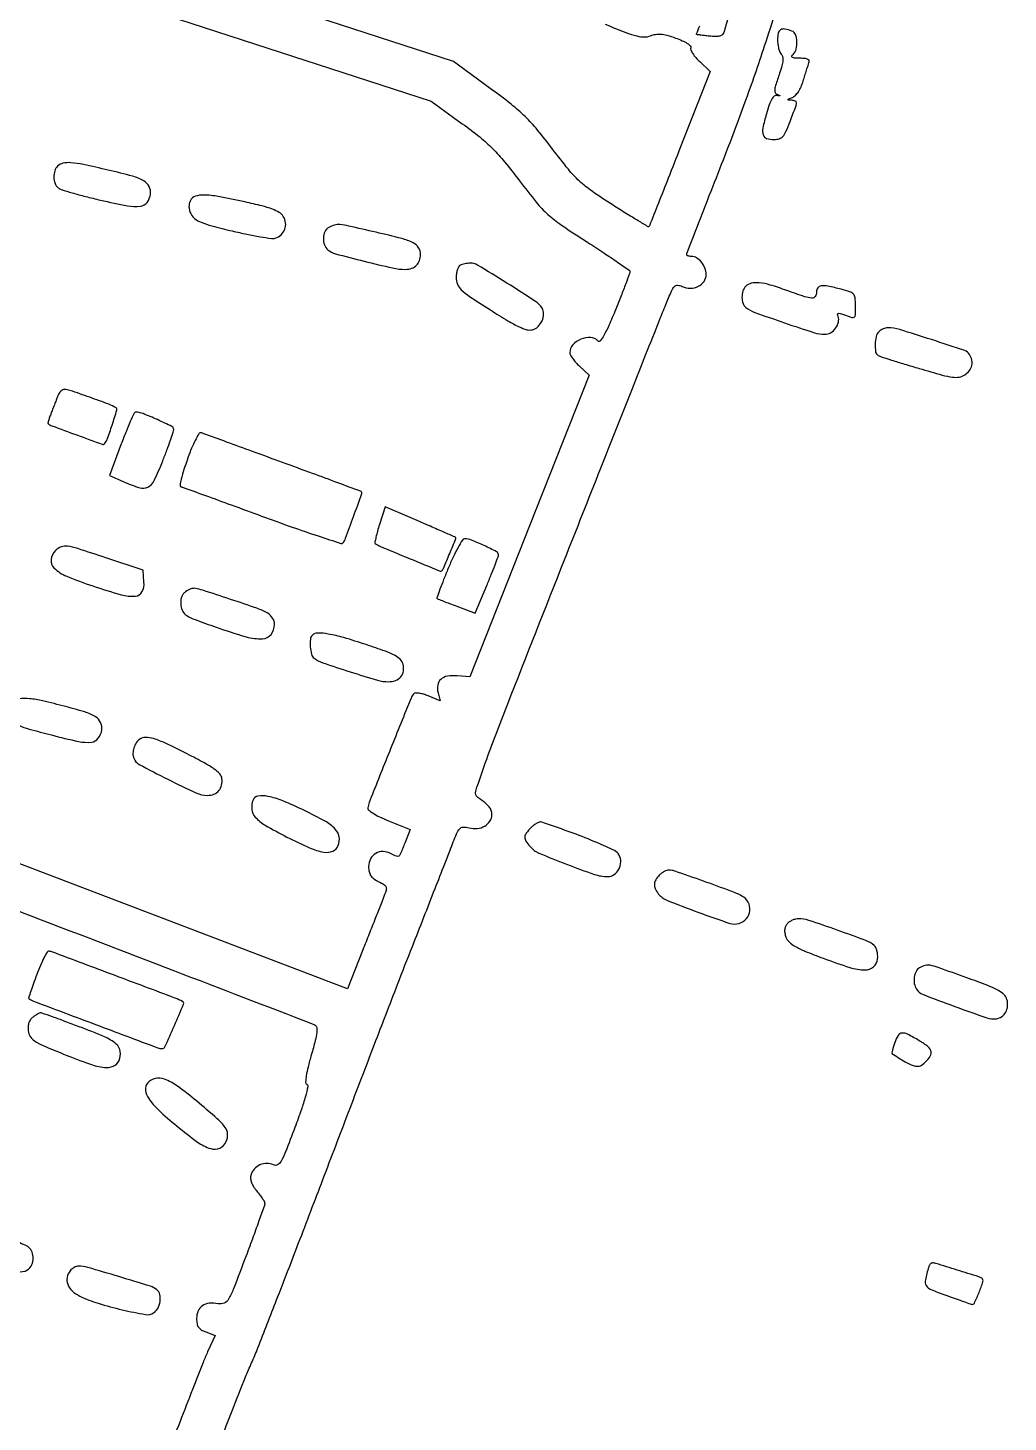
# Model space of a CAD drawing. Header units: metres. Extents: x 244 to 6504, y 133 to 4776.
# Drawn here: x 2224.8 to 2424.9, y 2975 to 3259.5 of the extents above; entities that cross this region are included whole.
import ezdxf

# ---------------------------------------------------------------- set-up
doc = ezdxf.new("R2010")
doc.units = ezdxf.units.M
doc.header["$MEASUREMENT"] = 0

msp = doc.modelspace()

# ---------------------------------------------------------------- linework, layer by layer
for points in [[(2417.15, 4385.34, 0.000003), (2246.3, 4080.82, 0.000001), (2074.73, 3775.01, 0.023956), (2073.04, 3771.63, 0.013766), (2072.25, 3769.69, 0.00035), (2068.91, 3760.81, 0.000748), (2065.01, 3750.38, 0.00051), (2060.61, 3738.51, -0.002034), (2053.66, 3719.92, -0.009158), (2049.35, 3709.15, -0.010696), (2044.96, 3699.33, -0.003491), (2038.08, 3685.02, -0.00099), (2033.73, 3676.19, -0.001638), (2030.03, 3668.76, -0.000121), (2026.68, 3662.11, -0.283312), (2026.5, 3662, -0.093472), (2026.26, 3662.05, -0.000019), (2015.13, 3666.4, -0.000419), (2002.8, 3671.24, -0.000254), (1988.21, 3676.98, 0.000593)], [(2390.74, 4302.36, -0.000001), (2436.6, 4383.87, -0.253439)], [(2985.13, 3282.36, 0.000001), (3054.44, 3256.15, 0.000001), (3117.63, 3232.25, 0.000001), (3170.61, 3212.21, 0.000007)], [(5649.78, 2908.29, -0.000001), (5592.12, 2927.27, -0.000136)], [(1770.95, 4232.21, -0.000001), (1756.31, 4203.53, -0.092463)], [(2661.8, 3304.26, -0.000001), (2697.55, 3290.75, -0.000089)], [(2166.88, 2385.74, -0.000003), (2059.01, 2428.09, -0.099946)], [(3110.93, 3253.38, 0.000013), (3012.15, 3290.74, 0.000016), (2894.73, 3335.15, 0.000013), (2769.32, 3382.57, -0.00051), (2533.81, 3471.88, -0.000503), (2297.42, 3562.08, -0.000023), (2063.26, 3651.71, -0.089134), (2058.39, 3654.65, -0.252954), (2058.24, 3655.06, -0.00055), (2059.22, 3661.9, -0.003408), (2060.39, 3669.64, -0.002087), (2061.88, 3678.76), (2065.84, 3702.46), (2077.4, 3733.66), (2088.96, 3764.86), (2106.7, 3796.48, 0.000002), (2119.15, 3818.66), (2165.06, 3900.45)], [(2809.66, 3348.58, -0.000003), (2861.11, 3329.19, -0.000175)], [(1593.92, 2905.57, -0.000004), (1514.48, 2912.51, -0.000011), (1436.43, 2919.33, -0.007054)], [(3277.66, 3166.01, -0.000003), (3312.3, 3149.56, -0.000078)], [(1818.98, 2759.08, 0.000018), (1857.04, 2862.14, 0.000008), (1895.3, 2965.72, 0.303576)], [(1962.55, 2966.54, 0.00014), (1986.93, 2957.13, 0.000002), (2009.06, 2948.59, 0.092301)], [(1716.95, 2894.91, -0.000001), (1705.81, 2895.88, -0.000045)], [(2910.82, 2101.23, -0.000002), (2871.64, 2116.15, -0.08954)], [(1951.87, 3366.09, 0.000005), (1933.29, 3373.24, 0.001731)], [(1990.24, 3232.56, -0.000403), (1999.92, 3229.14, -0.001908), (2009.56, 3225.69, -0.00317), (2017.65, 3222.7, -0.000408), (2024.81, 3219.99, -0.370469), (2024.97, 3219.7, -0.034515), (2024.36, 3217.6, -0.000127), (2015.64, 3193.62, -0.000046), (2006.7, 3169.03, -0.098502), (2006.28, 3168.35, -0.288551), (2005.72, 3168.19, -0.000014), (1946.16, 3186.27, -0.000153)], [(2381.83, 3308.25, 0.000012), (2373.26, 3279.92, 0.07358)], [(1989.74, 2610.17, -0.000005), (1937.37, 2630.58, -0.000013)], [(2192.86, 3281.57, -0.00019), (2224.54, 3271.35, -0.000341), (2250.55, 3262.92), (2307.1, 3244.56), (2313.48, 3239.94, -0.013242), (2317.03, 3237.23, -0.026295), (2319.66, 3234.87, -0.024801), (2322.12, 3232.15, -0.010491), (2325.16, 3228.28, 0.009615), (2328.58, 3223.91, 0.038369), (2330.92, 3221.45, 0.03454), (2333.72, 3219.25, 0.006779), (2339.07, 3215.73, -0.003836), (2342.37, 3213.58, -0.006146), (2345.15, 3211.7, -0.001786), (2347.53, 3210.03, -0.243367), (2347.68, 3209.73, -0.089612), (2347.62, 3209.36, -0.001245), (2346.83, 3207.27, -0.003447), (2345.89, 3204.85, -0.002257), (2344.78, 3202.07, -0.00653), (2343.39, 3198.76, -0.024579), (2342.39, 3196.75, -0.040208), (2341.64, 3195.63, -0.448295), (2341.17, 3195.61, 0.184193), (2339.64, 3196.29, 0.112219), (2337.66, 3195.96, 0.112426), (2336.03, 3194.81, 0.185267), (2335.43, 3193.25, 0.124751), (2335.55, 3192.75, 0.029781), (2336.01, 3192.02, 0.028788), (2336.64, 3191.23, 0.025005), (2337.39, 3190.47), (2339.36, 3188.67), (2327.2, 3157.88), (2315.03, 3127.09), (2312.43, 3127.3, 0.061499), (2310.44, 3127.22, 0.141907), (2309.09, 3126.57, 0.172767), (2308.46, 3125.41, 0.10128), (2308.53, 3123.82), (2308.94, 3122.18), (2306.53, 3123.19, 0.025102), (2305.57, 3123.54, 0.034545), (2304.67, 3123.74, 0.036972), (2303.95, 3123.8, 0.206367), (2303.6, 3123.66, 0.095664), (2303.02, 3122.77, 0.000433), (2298.85, 3112.43, 0.000934), (2294.88, 3102.52, 0.04077), (2294.22, 3100.38, 0.277647), (2294.38, 3099.91, 0.035413), (2295.27, 3099.26, 0.030306), (2296.61, 3098.52, 0.014518), (2298.43, 3097.73), (2302.82, 3095.95), (2301.8, 3093.3, -0.004121), (2300.89, 3091.03, -0.125812), (2300.53, 3090.54, -0.27599), (2300.07, 3090.48, -0.024449), (2298.97, 3091, 0.112362), (2297.33, 3091.45, 0.141627), (2295.81, 3091.08, 0.144949), (2294.75, 3089.97, 0.119583), (2294.36, 3088.37, 0.050093), (2294.46, 3087.35, 0.095655), (2294.77, 3086.59, 0.089113), (2295.36, 3085.96, 0.039112), (2296.33, 3085.36, -0.021585), (2297.57, 3084.65, -0.184931), (2297.94, 3084.16, -0.151901), (2297.92, 3083.48, -0.013263), (2297.32, 3081.87, 0.000898), (2296.76, 3080.44, 0.000159), (2295.7, 3077.77, 0.000173), (2294.47, 3074.64, 0.000155), (2293.19, 3071.41), (2290.05, 3063.42), (2221.42, 3089.62)], [(2263.32, 2969.11, -0.001482), (2266.53, 2977.37, -0.001174), (2269.26, 2984.29, -0.011922), (2270.47, 2987.13, 0.013063), (2271.77, 2990.19, 0.000708), (2275.58, 2999.96, 0.001103), (2280.08, 3011.6, 0.000805), (2285.03, 3024.56, -0.000452), (2290.25, 3038.25, -0.000434), (2295.57, 3052.13, -0.000429), (2300.28, 3064.36, -0.001567), (2303.3, 3072.11, 0.000178), (2305.64, 3078.06, 0.000189), (2307.92, 3083.89, 0.00018), (2309.89, 3088.91, 0.000875), (2310.99, 3091.76, -0.005202), (2312.31, 3095.06, -0.079232), (2312.95, 3096.11, -0.215909), (2313.68, 3096.45, -0.073463), (2314.86, 3096.29, 0.097054), (2316.51, 3096.15, 0.102625), (2318.05, 3096.65, 0.11524), (2319.13, 3097.66, 0.149879), (2319.53, 3098.95, 0.081944), (2319.39, 3099.82, 0.089382), (2318.97, 3100.57, 0.056414), (2318.15, 3101.37, 0.014628), (2316.67, 3102.46, -0.332519), (2316.21, 3103.8, -0.008203), (2318.46, 3110.3, -0.006398), (2322.75, 3121.62, -0.000527), (2334.33, 3150.96, -0.000084), (2341.7, 3169.55, -0.000122), (2348.19, 3185.93, -0.000059), (2353.72, 3199.85, -0.002152), (2355.01, 3203.05, -0.006316), (2356.17, 3205.8, -0.081601), (2356.77, 3206.73, -0.229213), (2357.42, 3206.99, -0.090091), (2358.37, 3206.75, 0.107979), (2360.03, 3206.39, 0.114869), (2361.65, 3206.77, 0.127609), (2362.82, 3207.78, 0.15188), (2363.25, 3209.17, 0.094084), (2363, 3210.47, 0.077658), (2362.29, 3211.69, 0.082971), (2361.29, 3212.57, 0.139501), (2360.22, 3212.87, -0.033993), (2359.86, 3212.9, -0.051942), (2359.55, 3212.97, -0.067521), (2359.34, 3213.08, -0.244087), (2359.28, 3213.21, -0.092288), (2359.32, 3213.47, -0.000094), (2361.47, 3219.04, -0.000923), (2363.89, 3225.26, -0.000567), (2366.76, 3232.59, 0.006467), (2371.22, 3244.38, 0.007318), (2375.18, 3255.8, 0.005088), (2379.81, 3270.3, 0.001405)], [(2342.63, 3260.24, 0.0051), (2346.85, 3258.56, 0.029742), (2349.13, 3257.84, 0.059637), (2350.65, 3257.64, 0.101125), (2351.9, 3257.88, -0.057913), (2352.93, 3258.17, -0.06291), (2353.98, 3258.21, -0.046119), (2355.24, 3257.98, -0.015979), (2357.01, 3257.42, -0.019412), (2358.37, 3256.88, -0.040028), (2359.38, 3256.33, -0.054173), (2360, 3255.82, -0.281996), (2360.09, 3255.41, 0.192227), (2360.12, 3254.97, 0.036107), (2360.52, 3254.24, 0.03396), (2361.15, 3253.42, 0.025354), (2361.94, 3252.6), (2364.06, 3250.62), (2357.9, 3234.9, -0.000334), (2355.52, 3228.85, -0.000544), (2353.5, 3223.72, -0.000054), (2351.68, 3219.13, -0.055137), (2351.58, 3218.94, -0.395253), (2351.43, 3218.91, -0.000994), (2349.37, 3220.13, -0.004973), (2347.02, 3221.56, -0.002988), (2344.26, 3223.3, -0.00987), (2339.96, 3226.16, -0.035088), (2337.39, 3228.23, -0.034831), (2335.12, 3230.65, -0.009623), (2331.91, 3234.75, 0.011484), (2328.83, 3238.65, 0.026758), (2326.31, 3241.38, 0.025558), (2323.45, 3243.9, 0.009646), (2319.2, 3247.14), (2311.66, 3252.66), (2265.75, 3267.59, 0.000444)], [(2367.74, 3261.58, 0.003142), (2366.86, 3258.56, -0.146209), (2366.56, 3258.11, -0.115358), (2366.04, 3257.83, -0.067074), (2365.2, 3257.73, -0.019897), (2363.91, 3257.8, -0.004066), (2362.9, 3257.91, -0.006732), (2362.04, 3258.02, -0.001821), (2361.31, 3258.12, -0.372196), (2361.26, 3258.17, -0.098117), (2361.28, 3258.26, -0.000134), (2361.95, 3259.89, -0.001138)], [(2186.94, 3093.06, -0.000142), (2223.66, 3079.02, -0.000233), (2254.72, 3067.12, -0.000014), (2282.68, 3056.39, -0.038526), (2283.42, 3056.04, -0.228693), (2283.77, 3055.52, -0.068437), (2283.79, 3054.53, -0.033433), (2283.47, 3052.89, -0.0065), (2282.67, 3049.97, 0.008845), (2282, 3047.48, 0.023758), (2281.63, 3045.68, 0.02764), (2281.51, 3044.42, 0.270914), (2281.75, 3043.96, -0.319525), (2281.96, 3043.48, -0.012534), (2281.46, 3041.48, -0.015782), (2280.63, 3038.8, -0.006321), (2279.32, 3035.18, -0.003375), (2277.41, 3030.18, -0.03718), (2276.49, 3028.25, -0.136594), (2275.74, 3027.52, -0.254976), (2274.92, 3027.51, 0.127494), (2273.61, 3027.83, 0.102082), (2272.18, 3027.51, 0.101178), (2270.99, 3026.65, 0.122842), (2270.33, 3025.44, 0.091294), (2270.27, 3024.72, 0.062416), (2270.47, 3023.92, 0.052172), (2270.9, 3023.05, 0.033331), (2271.56, 3022.15, -0.013422), (2272.17, 3021.38, -0.017326), (2272.69, 3020.64, -0.015188), (2273.08, 3020, -0.127321), (2273.16, 3019.68, -0.087113), (2273.09, 3019.26, -0.000823), (2272.05, 3016.3, -0.002733), (2270.82, 3012.9, -0.001762), (2269.36, 3008.97, -0.002224), (2266.79, 3002.23, -0.039663), (2265.78, 3000.14, -0.157299), (2264.88, 2999.33, -0.154583), (2263.67, 2999.19, 0.070405), (2261.83, 2999.29, 0.128541), (2260.43, 2998.79, 0.144843), (2259.56, 2997.72, 0.099518), (2259.25, 2996.18, 0.042864), (2259.34, 2995.12, 0.109195), (2259.63, 2994.42, 0.108865), (2260.19, 2993.9, 0.042454), (2261.15, 2993.44), (2263.05, 2992.72), (2261.51, 2989.36, 0.012378), (2260.58, 2987.18, 0.001133), (2258.42, 2981.73, 0.001464), (2255.87, 2975.2, 0.001146), (2253.15, 2968.1)], [(2487.51, 2262.24, 0.000015), (2352.21, 2313.65, 0.000934)]]:
    msp.add_lwpolyline(points, format="xyb")
for points in [[(2377.82, 3257.06, 0.030677), (2377.88, 3256.17, 0.031422), (2378.04, 3255.29, 0.0331), (2378.28, 3254.56, 0.101528), (2378.57, 3254.13, -0.143485), (2378.85, 3253.6, -0.075193), (2378.9, 3252.85, -0.046317), (2378.71, 3251.78, -0.014602), (2378.23, 3250.23, 0.005328), (2377.41, 3247.74, 0.062995), (2377.23, 3246.74, 0.197532), (2377.42, 3246.19, 0.12946), (2377.99, 3245.81, -0.020358), (2378.25, 3245.7, -0.64161), (2378.25, 3245.65, -0.139616), (2378.12, 3245.63, -0.008726), (2377.72, 3245.68, 0.202914), (2377.15, 3245.53, 0.096193), (2376.63, 3244.94, 0.050515), (2376.12, 3243.82, 0.013398), (2375.53, 3241.94, 0.016193), (2374.82, 3239.04, 0.126136), (2374.88, 3237.66, 0.248785), (2375.58, 3236.95, 0.075731), (2377.11, 3236.72, 0.074014), (2378.17, 3236.88, 0.138715), (2378.89, 3237.34, 0.077377), (2379.52, 3238.32, 0.012391), (2380.38, 3240.42, 0.002273), (2381.53, 3243.45, 0.07424), (2381.69, 3244.22, 0.342854), (2381.44, 3244.57, 0.068454), (2380.64, 3244.71, -0.012821), (2380.02, 3244.75, -0.488265), (2379.96, 3244.85, -0.210091), (2380.09, 3244.99, -0.006054), (2380.84, 3245.31, 0.103742), (2381.46, 3245.72, 0.047533), (2382.06, 3246.47, 0.041353), (2382.61, 3247.47, 0.031559), (2383.05, 3248.65, -0.002306), (2383.39, 3249.78, -0.002475), (2383.74, 3250.88, -0.002342), (2384.05, 3251.83, -0.011706), (2384.23, 3252.36, 0.159815), (2384.26, 3252.78, 0.21228), (2384.02, 3253.07, 0.09562), (2383.43, 3253.24, 0.021324), (2382.4, 3253.28, -0.013236), (2381.3, 3253.31, -0.11672), (2380.83, 3253.45, -0.379747), (2380.75, 3253.69, -0.096996), (2381, 3254.08, 0.135677), (2381.62, 3255.17, 0.074892), (2381.77, 3256.71, 0.079782), (2381.47, 3258.13, 0.21129), (2380.75, 3258.84, 0.043362), (2379.31, 3259.25, 0.187259), (2378.45, 3259.1, 0.205688), (2377.97, 3258.42, 0.053041)], [(2230.9, 3231.29, 0.122013), (2230.31, 3230.32, 0.079776), (2230.13, 3229.03, 0.081043), (2230.36, 3227.76, 0.134788), (2230.98, 3226.88, 0.097061), (2231.64, 3226.52, 0.005483), (2233.89, 3225.84, 0.008245), (2236.6, 3225.1, 0.005941), (2239.65, 3224.35, 0.009891), (2245.16, 3223.19, 0.077013), (2247.78, 3223.11, 0.201258), (2249.15, 3223.89, 0.134811), (2249.84, 3225.58, 0.147291), (2249.57, 3227.12, 0.148594), (2248.5, 3228.26, 0.062414), (2246.15, 3229.23, 0.009502), (2241.23, 3230.47, 0.004993), (2236.15, 3231.6, 0.032485), (2233.56, 3231.98, 0.071616), (2231.98, 3231.87, 0.145611)], [(2257.99, 3224.26, 0.068266), (2257.76, 3223.63, 0.068323), (2257.7, 3222.96, 0.061379), (2257.83, 3222.24, 0.040815), (2258.14, 3221.46, 0.117378), (2258.9, 3220.55, 0.06414), (2260.18, 3219.83, 0.032082), (2262.37, 3219.1, 0.005744), (2266.54, 3218.06, 0.007133), (2269.54, 3217.39, 0.009801), (2272.26, 3216.88, 0.006885), (2274.53, 3216.54, 0.106766), (2275.31, 3216.59, 0.114513), (2276.51, 3217.27, 0.119526), (2277.26, 3218.4, 0.119571), (2277.42, 3219.74, 0.11466), (2276.94, 3221.03, 0.111229), (2276.13, 3221.82, 0.046695), (2274.75, 3222.49, 0.028595), (2272.6, 3223.16, 0.007706), (2269.11, 3223.98, 0.00713), (2263.68, 3225.08, 0.040346), (2260.75, 3225.39, 0.089236), (2259.01, 3225.13, 0.189319)], [(2286.24, 3218.78, 0.1507), (2285.44, 3217.91, 0.102187), (2285.12, 3216.6, 0.098889), (2285.34, 3215.23, 0.131131), (2286.07, 3214.2, 0.107529), (2287.58, 3213.42, 0.00448), (2293.47, 3211.88, 0.006671), (2299.23, 3210.52, 0.054967), (2301.9, 3210.22, 0.084448), (2303.15, 3210.44, 0.111625), (2304.13, 3211.05, 0.112139), (2304.74, 3212.02, 0.085823), (2304.96, 3213.26, 0.144055), (2304.55, 3214.65, 0.134452), (2303.44, 3215.64, 0.052756), (2301.11, 3216.52, 0.006683), (2295.88, 3217.79, 0.001599), (2290.3, 3219.06, 0.029493), (2288.51, 3219.35, 0.091383), (2287.4, 3219.26, 0.066325)], [(2313.07, 3211.11, 0.16915), (2312.75, 3210.83, 0.05009), (2312.49, 3210.23, 0.043998), (2312.3, 3209.45, 0.035251), (2312.24, 3208.58, 0.09486), (2312.51, 3207.19, 0.10837), (2313.27, 3206.06, 0.043812), (2314.95, 3204.72, 0.004506), (2319.22, 3201.95, 0.006413), (2322.8, 3199.72, 0.025786), (2325.08, 3198.51, 0.042902), (2326.67, 3197.92, 0.128999), (2327.82, 3197.91, 0.134577), (2328.93, 3198.54, 0.093111), (2329.76, 3199.74, 0.09516), (2330.08, 3201.13, 0.149219), (2329.77, 3202.31, 0.110425), (2328.41, 3203.7, 0.00469), (2322.58, 3207.43, 0.003809), (2316.58, 3211.11, 0.14798), (2315.08, 3211.5, 0.021097), (2314.57, 3211.45, 0.015383), (2314, 3211.36, 0.015593), (2313.47, 3211.24, 0.03274)], [(2371.33, 3206.78, 0.121643), (2370.76, 3205.82, 0.077365), (2370.56, 3204.53, 0.079413), (2370.77, 3203.28, 0.145188), (2371.36, 3202.44, 0.081121), (2373.16, 3201.45, 0.004454), (2379.24, 3199.32, 0.004589), (2385.35, 3197.3, 0.077531), (2387.44, 3196.97, 0.135259), (2388.64, 3197.3, 0.099111), (2389.67, 3198.23, 0.101691), (2390.24, 3199.46, 0.150856), (2390.16, 3200.64, -0.08365), (2390.08, 3201.06, -0.363411), (2390.22, 3201.24, -0.12959), (2390.62, 3201.22, -0.014232), (2391.48, 3200.92, 0.013378), (2393, 3200.39, 0.261212), (2393.46, 3200.49, 0.208977), (2393.69, 3200.95, 0.008637), (2393.72, 3202.86, 0.025276), (2393.64, 3204.44, 0.157631), (2393.32, 3205.18, 0.133826), (2392.6, 3205.65, 0.016381), (2390.78, 3206.17, 0.011545), (2388.08, 3206.78, 0.079312), (2386.72, 3206.84, 0.213181), (2386.04, 3206.44, 0.15486), (2385.77, 3205.59, -0.153817), (2385.49, 3204.7, -0.259253), (2384.81, 3204.36, -0.067404), (2383.34, 3204.65, -0.005655), (2379.69, 3205.92, 0.013808), (2376.31, 3207.03, 0.047097), (2374.05, 3207.48, 0.079127), (2372.46, 3207.39, 0.144051)], [(2398.49, 3197.5, 0.136734), (2397.94, 3196.52, 0.052427), (2397.72, 3194.95, 0.052313), (2397.83, 3193.43, 0.213268), (2398.34, 3192.68, 0.059674), (2398.82, 3192.46, 0.001622), (2401.07, 3191.73, 0.003341), (2403.72, 3190.91, 0.002282), (2406.74, 3190, 0.003897), (2411.41, 3188.67, 0.033327), (2413.54, 3188.23, 0.079605), (2414.89, 3188.26, 0.10024), (2416.04, 3188.72, 0.080677), (2416.98, 3189.57, 0.11067), (2417.47, 3190.6, 0.112776), (2417.48, 3191.73, 0.086197), (2417, 3192.87, 0.171659), (2416.02, 3193.64, 0.002796), (2409.24, 3195.89, 0.005174), (2402.74, 3197.93, 0.071857), (2400.31, 3198.29, 0.064339), (2399.86, 3198.24, 0.039515), (2399.35, 3198.06, 0.039055), (2398.87, 3197.81, 0.0553)], [(2230.98, 3184.55, -0.005419), (2230.76, 3183.96, -0.001712), (2230.42, 3183.07, -0.001709), (2230.04, 3182.09, -0.001898), (2229.66, 3181.14, 0.00822), (2229.33, 3180.27, 0.013115), (2229.08, 3179.51, 0.006929), (2228.89, 3178.87, 0.300822), (2228.93, 3178.75, 0.079369), (2229.74, 3178.3, 0.001188), (2234.8, 3176.44, 0.000428), (2240.1, 3174.52, 0.291131), (2240.39, 3174.58, 0.108735), (2241.02, 3175.57, 0.009076), (2242.02, 3178.47, 0.004964), (2242.99, 3181.52, 0.340455), (2242.81, 3182, 0.049254), (2241.37, 3182.7, 0.004025), (2237.45, 3184.12, 0.002834), (2233.4, 3185.53, 0.082507), (2232.32, 3185.71, 0.109852), (2231.93, 3185.63, 0.068646), (2231.54, 3185.37, 0.063752), (2231.2, 3185, 0.066534)], [(2243.89, 3174.62), (2241.5, 3168.16), (2244.24, 3166.95, 0.02703), (2247.64, 3165.66, 0.198925), (2249.33, 3165.81, 0.163824), (2250.6, 3167.13, 0.017072), (2252.34, 3171.14, 0.004021), (2253.19, 3173.35, 0.005631), (2253.92, 3175.35, 0.00348), (2254.49, 3177.03, 0.072593), (2254.59, 3177.55, 0.294969), (2254.22, 3178.16, 0.007981), (2251.25, 3179.56, 0.013745), (2248.32, 3180.79, 0.092585), (2246.78, 3181.08, 0.291097), (2246.52, 3180.91, 0.004255), (2245.73, 3179.18, 0.01008), (2244.85, 3177.09, 0.006293)], [(2257.69, 3172.33, 0.006814), (2256.67, 3169.41, 0.021984), (2256.11, 3167.43, 0.028838), (2255.88, 3166.14, 0.449383), (2256.14, 3165.84, -0.087205), (2256.31, 3165.81, -0.000047), (2261.04, 3164.09, -0.000636), (2266.31, 3162.18, -0.000388), (2272.52, 3159.9, 0.003218), (2278.75, 3157.65, 0.00526), (2284.07, 3155.84, 0.001185), (2288.71, 3154.32, 0.302206), (2289.11, 3154.43, 0.088522), (2289.65, 3155.36, 0.002382), (2291.29, 3159.8, 0.000957), (2292.98, 3164.5, 0.311785), (2292.89, 3164.85, 0.087807), (2292.72, 3164.95, 0.000068), (2288.09, 3166.67, 0.000766), (2282.91, 3168.58, 0.000469), (2276.8, 3170.82, -0.000015), (2270.66, 3173.07, -0.000024), (2265.36, 3175, -0.000006), (2260.74, 3176.69, -0.000856), (2260.18, 3176.9, 0.349774), (2259.81, 3176.78, 0.019999), (2259.15, 3175.67, 0.023384), (2258.42, 3174.17, 0.014051)], [(2296.58, 3158.2, 0.008689), (2296.17, 3156.8, 0.01349), (2295.86, 3155.57, 0.007681), (2295.65, 3154.56, 0.25674), (2295.73, 3154.33, 0.08933), (2296.62, 3153.75, 0.001225), (2302.64, 3151.26, 0.000483), (2308.93, 3148.68, 0.302137), (2309.29, 3148.75, 0.095884), (2309.69, 3149.35, 0.002637), (2310.91, 3152.25, 0.001081), (2312.17, 3155.31, 0.377316), (2312.09, 3155.53, 0.025328), (2311.7, 3155.73, 0.000419), (2309.45, 3156.72, 0.000959), (2306.6, 3157.96, 0.000423), (2302.83, 3159.59), (2297.72, 3161.8)], [(2310.61, 3149.24, 0.004157), (2309.67, 3146.93, 0.006811), (2308.92, 3144.95, 0.001908), (2308.31, 3143.24, 0.331132), (2308.36, 3143.07, 0.063277), (2308.55, 3142.96, 0.001144), (2309.63, 3142.53, 0.002825), (2310.9, 3142.04, 0.00188), (2312.36, 3141.49), (2316.12, 3140.09), (2318.49, 3145.74, 0.003633), (2319.39, 3147.96, 0.005289), (2320.16, 3149.92, 0.002756), (2320.78, 3151.59, 0.087656), (2320.85, 3152.02, 0.280817), (2320.49, 3152.62, 0.009928), (2317.93, 3153.88, 0.015951), (2315.37, 3154.97, 0.093324), (2313.94, 3155.24, 0.259716), (2313.5, 3155, 0.011881), (2312.61, 3153.48, 0.017248), (2311.62, 3151.54, 0.011237)], [(2230.48, 3152.88, 0.16381), (2229.55, 3151, 0.240646), (2230.15, 3149.3, 0.093013), (2232.74, 3147.62, 0.01737), (2238.07, 3145.63, 0.011798), (2243.89, 3143.84, 0.088008), (2246.75, 3143.56, 0.256031), (2248.11, 3144.45, 0.145055), (2248.52, 3146.43), (2248.32, 3148.84), (2240.72, 3151.38, 0.00298), (2235.01, 3153.25, 0.041381), (2232.89, 3153.74, 0.125801), (2231.62, 3153.61, 0.107929)], [(2257, 3144.44, 0.07809), (2256.5, 3143.94, 0.075336), (2256.17, 3143.31, 0.066533), (2256.02, 3142.54, 0.043651), (2256.05, 3141.63, 0.103362), (2256.44, 3140.44, 0.124675), (2257.26, 3139.6, 0.048295), (2258.95, 3138.78, 0.004738), (2263.22, 3137.23, 0.013617), (2269.39, 3135.26, 0.081467), (2272.72, 3134.86, 0.217293), (2274.45, 3135.73, 0.169776), (2275.15, 3137.74, 0.137662), (2274.77, 3139.07, 0.125747), (2273.76, 3140.06, 0.0462), (2271.56, 3141.07, 0.004886), (2266.2, 3142.9, 0.001272), (2260.51, 3144.76, 0.036877), (2259.02, 3145.13, 0.134718), (2258.07, 3145.03, 0.065646)], [(2282.88, 3135.59, 0.172842), (2282.47, 3134.74, 0.04579), (2282.46, 3133.22, 0.04599), (2282.72, 3131.71, 0.160229), (2283.26, 3130.9, 0.08545), (2285, 3129.95, 0.005285), (2290.6, 3128.11, 0.005908), (2296.19, 3126.41, 0.070988), (2298.42, 3126.09, 0.089946), (2299.87, 3126.36, 0.13058), (2300.93, 3127.11, 0.135451), (2301.45, 3128.27, 0.100327), (2301.39, 3129.67, 0.136088), (2300.85, 3130.62, 0.07443), (2299.76, 3131.42, 0.035323), (2297.78, 3132.3, 0.005954), (2293.86, 3133.66, 0.008984), (2289.28, 3135.09, 0.02791), (2286.13, 3135.83, 0.039939), (2283.97, 3136.03, 0.202664)], [(2221.46, 3121.75, 0.070877), (2221.1, 3121.18, 0.080346), (2220.95, 3120.55, 0.069263), (2220.98, 3119.83, 0.037884), (2221.21, 3118.98, 0.118106), (2221.87, 3117.96, 0.085563), (2223, 3117.2, 0.036716), (2225.08, 3116.45, 0.004822), (2229.62, 3115.23, 0.010245), (2235.15, 3113.91, 0.078928), (2237.8, 3113.77, 0.206174), (2239.2, 3114.55, 0.134565), (2239.91, 3116.28, 0.141155), (2239.66, 3117.8, 0.145765), (2238.65, 3118.93, 0.064513), (2236.45, 3119.92, 0.010567), (2231.94, 3121.18, 0.008734), (2227.21, 3122.31, 0.040501), (2224.42, 3122.69, 0.078198), (2222.64, 3122.5, 0.15635)], [(2247.61, 3114.33, 0.103463), (2246.93, 3113.62, 0.065521), (2246.46, 3112.59, 0.065319), (2246.27, 3111.46, 0.100787), (2246.44, 3110.49, 0.1798), (2247.55, 3109.23, 0.006452), (2253.36, 3106.21, 0.008711), (2259.12, 3103.43, 0.108458), (2261.47, 3102.91, 0.095249), (2262.8, 3103.16, 0.120759), (2263.81, 3103.88, 0.120091), (2264.37, 3104.99, 0.093518), (2264.43, 3106.35, 0.152988), (2263.99, 3107.28, 0.051779), (2262.85, 3108.28, 0.029624), (2260.85, 3109.52, 0.006982), (2257.36, 3111.36, 0.006548), (2252.92, 3113.53, 0.0369), (2250.46, 3114.49, 0.077008), (2248.85, 3114.72, 0.14824)], [(2270.77, 3101.96, 0.11853), (2270.52, 3100.05, 0.160445), (2271.23, 3098.47, 0.075814), (2273.26, 3096.83, 0.012533), (2277.69, 3094.41, 0.014699), (2282.31, 3092.2, 0.063146), (2285.22, 3091.32, 0.138716), (2287.05, 3091.53, 0.207433), (2288.16, 3092.66, 0.13496), (2288.34, 3094.48, 0.150063), (2287.55, 3096.04, 0.074467), (2285.46, 3097.65, 0.01511), (2281.29, 3099.81, 0.014625), (2276.88, 3101.77, 0.04662), (2273.79, 3102.71, 0.085621), (2271.78, 3102.77, 0.27271)], [(2327.53, 3096.34, 0.031866), (2326.53, 3095.2, 0.151716), (2326.24, 3094.41, 0.158444), (2326.45, 3093.6, 0.035658), (2327.31, 3092.45, 0.113925), (2329.12, 3091.14, 0.008557), (2334.77, 3088.85, 0.01009), (2340.44, 3086.8, 0.081946), (2343.16, 3086.35, 0.152035), (2344.46, 3086.75, 0.120237), (2345.44, 3087.85, 0.115039), (2345.83, 3089.32, 0.131216), (2345.5, 3090.74, 0.160551), (2344.53, 3091.66, 0.010362), (2340.94, 3093.27, 0.01258), (2336.09, 3095.19, 0.005779), (2329.68, 3097.45, 0.155324), (2329.29, 3097.46, 0.047068), (2328.73, 3097.23, 0.042099), (2328.11, 3096.84, 0.035102)], [(2353.69, 3086.63, 0.061968), (2352.97, 3085.71, 0.120997), (2352.7, 3084.82, 0.118085), (2352.87, 3083.89, 0.05739), (2353.48, 3082.85, 0.137155), (2355.19, 3081.53, 0.007538), (2361.57, 3079.08, 0.006879), (2368.06, 3076.8, 0.159321), (2369.99, 3076.78, 0.141973), (2371.49, 3077.78, 0.152211), (2372.17, 3079.4, 0.152714), (2371.81, 3081.12, 0.143055), (2370.52, 3082.38, 0.034329), (2368.29, 3083.38, 0.00333), (2362.72, 3085.4, 0.001773), (2356.84, 3087.46, 0.083626), (2355.6, 3087.67, 0.088852), (2355.19, 3087.6, 0.036242), (2354.68, 3087.37, 0.034413), (2354.15, 3087.03, 0.037122)], [(2379.78, 3076.7, 0.070161), (2379.43, 3076.13, 0.08071), (2379.27, 3075.52, 0.070295), (2379.3, 3074.81, 0.039207), (2379.53, 3073.98, 0.117227), (2380.18, 3073, 0.060232), (2381.37, 3072.12, 0.032559), (2383.41, 3071.13, 0.006892), (2387.1, 3069.69, 0.013554), (2392.58, 3067.8, 0.072309), (2395.69, 3067.3, 0.184092), (2397.4, 3067.92, 0.192557), (2398.23, 3069.51, 0.041934), (2398.24, 3070.35, 0.042551), (2398.11, 3071.17, 0.046156), (2397.87, 3071.86, 0.113767), (2397.55, 3072.29, 0.083479), (2395.8, 3073.3, 0.004935), (2390.01, 3075.41, 0.005069), (2384.19, 3077.41, 0.080062), (2382.13, 3077.74, 0.059643), (2381.5, 3077.66, 0.043878), (2380.82, 3077.43, 0.044601), (2380.22, 3077.1, 0.071646)], [(2226.64, 3066.34, 0.003131), (2225.96, 3064.51, 0.005144), (2225.42, 3062.94, 0.001104), (2224.96, 3061.57, 0.324628), (2224.99, 3061.47, 0.069056), (2225.95, 3060.94, 0.00023), (2238.61, 3056.18, 0.000179), (2251.36, 3051.39, 0.089929), (2252.2, 3051.24, 0.294008), (2252.8, 3051.62, 0.003684), (2254.73, 3055.95, 0.003421), (2256.6, 3060.31, 0.38718), (2256.41, 3060.86, 0.03302), (2254.88, 3061.55, 0.00027), (2242.5, 3066.2, 0.000104), (2229.7, 3071, 0.089796), (2229.05, 3071.11, 0.270714), (2228.73, 3070.93, 0.011154), (2228.08, 3069.71, 0.01675), (2227.37, 3068.17, 0.010803)], [(2406.8, 3067.75, 0.14106), (2406.09, 3067, 0.085777), (2405.71, 3065.82, 0.080262), (2405.73, 3064.5, 0.096847), (2406.18, 3063.35, 0.159851), (2407.41, 3062.33, 0.004401), (2413.98, 3059.85, 0.005326), (2420.5, 3057.52, 0.121032), (2422.47, 3057.34, 0.11406), (2423.58, 3057.78, 0.115582), (2424.38, 3058.67, 0.105812), (2424.76, 3059.89, 0.082827), (2424.64, 3061.27, 0.141076), (2424.08, 3062.25, 0.067573), (2422.89, 3063.11, 0.032076), (2420.73, 3064.1, 0.00534), (2416.43, 3065.7, 0.001258), (2410.58, 3067.78, 0.032489), (2408.97, 3068.24, 0.116165), (2407.94, 3068.21, 0.068775)], [(2225.87, 3057.67, 0.077827), (2225.37, 3057.17, 0.074699), (2225.04, 3056.54, 0.066546), (2224.89, 3055.77, 0.045014), (2224.91, 3054.88, 0.109243), (2225.32, 3053.71, 0.109636), (2226.18, 3052.82, 0.044644), (2227.93, 3051.88, 0.005059), (2232.09, 3050.14, 0.010427), (2237.43, 3048.11, 0.05717), (2240.44, 3047.41, 0.133129), (2242.26, 3047.68, 0.184182), (2243.43, 3048.84, 0.14701), (2243.68, 3050.67, 0.179887), (2242.84, 3052.17, 0.074219), (2240.46, 3053.65, 0.011556), (2235.3, 3055.72, 0.001661), (2232.39, 3056.81, 0.002601), (2229.88, 3057.72, 0.0007), (2227.69, 3058.5, 0.094196), (2227.41, 3058.54, 0.105404), (2227.2, 3058.49, 0.014628), (2226.81, 3058.28, 0.016214), (2226.34, 3058, 0.013103)], [(2401.73, 3052.46, 0.008234), (2401.47, 3051.65, 0.013232), (2401.27, 3050.95, 0.006968), (2401.13, 3050.36, 0.314703), (2401.17, 3050.25, 0.008546), (2403.89, 3048.56, 0.046409), (2405.46, 3047.81, 0.099689), (2406.52, 3047.65, 0.163567), (2407.36, 3047.97, 0.046134), (2408.81, 3049.42, 0.206993), (2409.14, 3050.55, 0.19237), (2408.55, 3051.61, 0.039455), (2406.75, 3052.86, 0.014228), (2404.33, 3054.2, 0.139411), (2403.19, 3054.42, 0.24303), (2402.42, 3053.94, 0.050253)], [(2249.28, 3044.24, 0.204404), (2248.84, 3042.78, 0.121129), (2249.49, 3041.04, 0.057207), (2251.45, 3038.75, 0.013311), (2255.27, 3035.41, 0.017337), (2259.44, 3032.19, 0.080719), (2262.14, 3030.84, 0.186327), (2263.98, 3030.96, 0.178852), (2265.3, 3032.29, 0.12135), (2265.58, 3033.81, 0.145057), (2265.09, 3035.18, 0.055152), (2263.48, 3036.94, 0.005851), (2259.25, 3040.56, 0.016641), (2255.35, 3043.59, 0.068677), (2252.72, 3045, 0.138397), (2250.81, 3045.15, 0.172282)], [(2207.98, 3015.27, 0.07801), (2207.48, 3014.77, 0.075148), (2207.15, 3014.14, 0.06654), (2207, 3013.37, 0.044053), (2207.03, 3012.46, 0.101667), (2207.41, 3011.29, 0.121156), (2208.21, 3010.45, 0.049014), (2209.86, 3009.61, 0.005215), (2213.87, 3008.08, 0.012238), (2218.99, 3006.34, 0.05019), (2222.2, 3005.68, 0.099293), (2224.24, 3005.87, 0.199221), (2225.48, 3006.88, 0.092043), (2225.88, 3008.14, 0.099597), (2225.78, 3009.42, 0.107151), (2225.22, 3010.49, 0.12317), (2224.28, 3011.16, 0.010728), (2221.32, 3012.28, 0.002265), (2216.1, 3014.08, 0.000558), (2210.41, 3016.02, 0.081828), (2209.72, 3016.13, 0.092497), (2209.43, 3016.08, 0.022586), (2208.98, 3015.88, 0.022376), (2208.47, 3015.6, 0.020656)], [(2233.44, 3005.9, 0.129743), (2232.83, 3004.58, 0.136075), (2232.97, 3003.16, 0.114482), (2233.86, 3001.82, 0.075219), (2235.4, 3000.77, 0.037355), (2239.16, 2999.29, 0.01905), (2244.07, 2997.97, 0.012579), (2248.83, 2997, 0.185523), (2250.47, 2997.32, 0.133016), (2251.33, 2998.25, 0.084364), (2251.79, 2999.66, 0.088292), (2251.75, 3001.09, 0.171447), (2251.17, 3002.04, 0.096142), (2249.84, 3002.76, 0.002511), (2243.4, 3004.73, 0.003197), (2237.05, 3006.59, 0.069841), (2235.14, 3006.86, 0.085145), (2234.74, 3006.79, 0.043723), (2234.27, 3006.58, 0.041778), (2233.81, 3006.27, 0.049168)], [(2408.66, 3006.69, 0.02135), (2407.98, 3004.07, 0.191393), (2408.17, 3002.92, 0.159359), (2409.11, 3002.11, 0.0137), (2412.13, 3000.94, -0.000096), (2413.89, 3000.32, -0.000126), (2415.5, 2999.75, -0.000093), (2416.85, 2999.27, -0.001163), (2417.36, 2999.08, 0.381501), (2417.98, 2999.33, 0.019518), (2418.94, 3001.48, 0.019521), (2419.74, 3003.71, 0.327767), (2419.5, 3004.4, 0.076411), (2418.87, 3004.71, 0.000906), (2414.48, 3006.07, 0.000933), (2410.1, 3007.41, 0.073912), (2409.39, 3007.52, 0.148379), (2409.19, 3007.46, 0.06558), (2408.98, 3007.28, 0.056638), (2408.79, 3007.01, 0.048658)]]:
    msp.add_lwpolyline(points, format="xyb", close=True)

doc.saveas('drawing.dxf')
